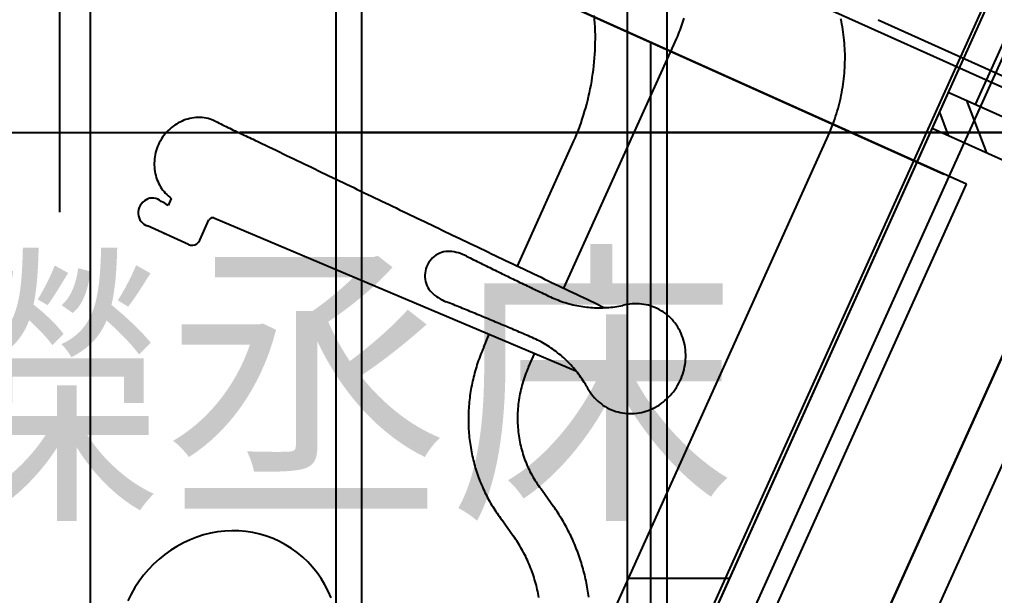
# Model space of a CAD drawing. Header units: metres. Extents: x 10908 to 27249, y 7268 to 22901.
# Drawn here: x 19598.7 to 20093.8, y 11126.3 to 11418.9 of the extents above; entities that cross this region are included whole.
import ezdxf

# ---------------------------------------------------------------- set-up
doc = ezdxf.new("R2010")
doc.units = ezdxf.units.M

msp = doc.modelspace()

# ---------------------------------------------------------------- linework, layer by layer
at = {"layer": '繝繝ｼ繧ｿ 001_1F'}
for p, q in [((18710.47, 8165.04), (23230.56, 18209.68)), ((18912.84, 11917.8), (20572.78, 11170.83)), ((23123.15, 11361.57), (19710.65, 11361.57))]:
    msp.add_line(p, q, dxfattribs=at)
at = {"layer": '繝繝ｼ繧ｿ 001_2F'}
msp.add_line((18841.91, 8457.15), (23230.56, 18209.68), dxfattribs=at)
at = {"layer": '繝繝ｼ繧ｿ 001_R'}
msp.add_line((22724.7, 17085.56), (19772.45, 10525.01), dxfattribs=at)
at = {"layer": '繧ｫ繝槭メ_1F'}
msp.add_line((19356.79, 11660.46), (20068.09, 11340.37), dxfattribs=at)
at = {"layer": '繧ｫ繧ｿ繝ｭ繧ｰ驛ｨ蜩(蜴ｨ謌ｿ險ｭ蛯)_2F'}
for p, q in [((19734.56, 10640.84), (20658.74, 12692.06)), ((19752.16, 10632.69), (20676.97, 12683.84)), ((19890.77, 11418.9), (19890.61, 11420.84)), ((19890.9, 11416.95), (19890.77, 11418.9)), ((19891, 11414.99), (19890.9, 11416.95)), ((19934.89, 11415.43), (19935.25, 11416.45)), ((19935.25, 11416.45), (19935.59, 11417.46)), ((19935.59, 11417.46), (19935.92, 11418.48)), ((19935.92, 11418.48), (19936.24, 11419.5)), ((20016.06, 11417.9), (20015.78, 11419.25)), ((20016.33, 11416.55), (20016.06, 11417.9)), ((20016.57, 11415.19), (20016.33, 11416.55)), ((19891.07, 11413.04), (19891, 11414.99)), ((19891.12, 11411.08), (19891.07, 11413.04)), ((19891.13, 11409.12), (19891.12, 11411.08)), ((19932.94, 11410.45), (19933.35, 11411.43)), ((19933.35, 11411.43), (19933.76, 11412.43)), ((19933.76, 11412.43), (19934.15, 11413.43)), ((19934.15, 11413.43), (19934.53, 11414.43)), ((19934.53, 11414.43), (19934.89, 11415.43)), ((20016.8, 11413.83), (20016.57, 11415.19)), ((20017, 11412.46), (20016.8, 11413.83)), ((20017.18, 11411.09), (20017, 11412.46)), ((20017.35, 11409.71), (20017.18, 11411.09)), ((19875.21, 11282.38), (19932.51, 11409.46)), ((19891.06, 11405.19), (19891.11, 11407.15)), ((19891.11, 11407.15), (19891.13, 11409.12)), ((19932.51, 11409.46), (19932.94, 11410.45)), ((20017.49, 11408.33), (20017.35, 11409.71)), ((20017.61, 11406.95), (20017.49, 11408.33)), ((20017.71, 11405.57), (20017.61, 11406.95)), ((19890.74, 11399.3), (19890.87, 11401.26)), ((19890.87, 11401.26), (19890.98, 11403.22)), ((19890.98, 11403.22), (19891.06, 11405.19)), ((20017.79, 11404.18), (20017.71, 11405.57)), ((20017.85, 11402.79), (20017.79, 11404.18)), ((20017.89, 11401.4), (20017.85, 11402.79)), ((20017.91, 11400), (20017.89, 11401.4)), ((19890.37, 11395.37), (19890.57, 11397.33)), ((19890.57, 11397.33), (19890.74, 11399.3)), ((20017.84, 11395.82), (20017.88, 11397.21)), ((20017.88, 11397.21), (20017.9, 11398.61)), ((20017.9, 11398.61), (20017.91, 11400)), ((19889.59, 11389.5), (19889.88, 11391.45)), ((19889.88, 11391.45), (19890.14, 11393.41)), ((19890.14, 11393.41), (19890.37, 11395.37)), ((20017.45, 11390.23), (20017.58, 11391.63)), ((20017.58, 11391.63), (20017.69, 11393.03)), ((20017.69, 11393.03), (20017.77, 11394.42)), ((20017.77, 11394.42), (20017.84, 11395.82)), ((19888.93, 11385.6), (19889.28, 11387.55)), ((19889.28, 11387.55), (19889.59, 11389.5)), ((20016.74, 11384.67), (20016.95, 11386.06)), ((20016.95, 11386.06), (20017.14, 11387.45)), ((20017.14, 11387.45), (20017.31, 11388.84)), ((20017.31, 11388.84), (20017.45, 11390.23)), ((19887.71, 11379.79), (19888.15, 11381.72)), ((19888.15, 11381.72), (19888.55, 11383.66)), ((19888.55, 11383.66), (19888.93, 11385.6)), ((20015.99, 11380.52), (20016.26, 11381.9)), ((20016.26, 11381.9), (20016.51, 11383.28)), ((20016.51, 11383.28), (20016.74, 11384.67)), ((19886.75, 11375.95), (19887.25, 11377.86)), ((19887.25, 11377.86), (19887.71, 11379.79)), ((20014.71, 11375.04), (20015.06, 11376.4)), ((20015.06, 11376.4), (20015.39, 11377.77)), ((20015.39, 11377.77), (20015.7, 11379.14)), ((20015.7, 11379.14), (20015.99, 11380.52)), ((19885.1, 11370.23), (19885.68, 11372.13)), ((19885.68, 11372.13), (19886.23, 11374.03)), ((19886.23, 11374.03), (19886.75, 11375.95)), ((20013.54, 11370.97), (20013.95, 11372.32)), ((20013.95, 11372.32), (20014.34, 11373.68)), ((20014.34, 11373.68), (20014.71, 11375.04)), ((19679.36, 11366.34), (19678.44, 11365.8)), ((19680.31, 11366.83), (19679.36, 11366.34)), ((19681.27, 11367.28), (19680.31, 11366.83)), ((19682.25, 11367.68), (19681.27, 11367.28)), ((19683.24, 11368.03), (19682.25, 11367.68)), ((19684.25, 11368.34), (19683.24, 11368.03)), ((19685.26, 11368.59), (19684.25, 11368.34)), ((19686.29, 11368.79), (19685.26, 11368.59)), ((19687.32, 11368.95), (19686.29, 11368.79)), ((19688.35, 11369.05), (19687.32, 11368.95)), ((19689.39, 11369.1), (19688.35, 11369.05)), ((19690.42, 11369.1), (19689.39, 11369.1)), ((19691.45, 11369.04), (19690.42, 11369.1)), ((19692.47, 11368.94), (19691.45, 11369.04)), ((19693.48, 11368.78), (19692.47, 11368.94)), ((19694.49, 11368.58), (19693.48, 11368.78)), ((19695.48, 11368.32), (19694.49, 11368.58)), ((19696.45, 11368.01), (19695.48, 11368.32)), ((19697.41, 11367.66), (19696.45, 11368.01)), ((19697.41, 11367.66), (19698.31, 11367.2)), ((19698.31, 11367.2), (19699.2, 11366.75)), ((19699.2, 11366.75), (19700.1, 11366.3)), ((19700.1, 11366.3), (19701, 11365.84)), ((19883.19, 11364.59), (19883.85, 11366.46)), ((19883.85, 11366.46), (19884.49, 11368.34)), ((19884.49, 11368.34), (19885.1, 11370.23)), ((20011.71, 11365.64), (20012.2, 11366.96)), ((20012.2, 11366.96), (20012.67, 11368.29)), ((20012.67, 11368.29), (20013.12, 11369.63)), ((20013.12, 11369.63), (20013.54, 11370.97)), ((19673.47, 11361.69), (19672.75, 11360.87)), ((19674.22, 11362.47), (19673.47, 11361.69)), ((19675.01, 11363.21), (19674.22, 11362.47)), ((19675.82, 11363.92), (19675.01, 11363.21)), ((19676.67, 11364.59), (19675.82, 11363.92)), ((19677.54, 11365.21), (19676.67, 11364.59)), ((19678.44, 11365.8), (19677.54, 11365.21)), ((19701, 11365.84), (19701.9, 11365.4)), ((19701.9, 11365.4), (19702.8, 11364.95)), ((19702.8, 11364.95), (19703.7, 11364.5)), ((19703.7, 11364.5), (19704.6, 11364.06)), ((19704.6, 11364.06), (19705.51, 11363.62)), ((19705.51, 11363.62), (19706.41, 11363.18)), ((19706.41, 11363.18), (19707.31, 11362.74)), ((19707.31, 11362.74), (19708.22, 11362.31)), ((19708.22, 11362.31), (19709.13, 11361.87)), ((19709.13, 11361.87), (19710.03, 11361.44)), ((19710.03, 11361.44), (19710.94, 11361.01)), ((19775.36, 10840.99), (20010.13, 11361.71)), ((19881.77, 11360.88), (19882.5, 11362.73)), ((19882.5, 11362.73), (19883.19, 11364.59)), ((20010.13, 11361.71), (20010.68, 11363.01)), ((20010.68, 11363.01), (20011.2, 11364.32)), ((20011.2, 11364.32), (20011.71, 11365.64)), ((19669.73, 11356.33), (19669.26, 11355.35)), ((19670.26, 11357.29), (19669.73, 11356.33)), ((19670.82, 11358.23), (19670.26, 11357.29)), ((19671.43, 11359.14), (19670.82, 11358.23)), ((19672.07, 11360.02), (19671.43, 11359.14)), ((19672.75, 11360.87), (19672.07, 11360.02)), ((19710.94, 11361.01), (19711.85, 11360.58)), ((19711.85, 11360.58), (19712.76, 11360.16)), ((19712.76, 11360.16), (19713.67, 11359.73)), ((19713.67, 11359.73), (19714.59, 11359.31)), ((19714.59, 11359.31), (19715.5, 11358.89)), ((19715.5, 11358.89), (19716.41, 11358.47)), ((19716.41, 11358.47), (19717.33, 11358.05)), ((19717.33, 11358.05), (19718.24, 11357.64)), ((19718.24, 11357.64), (19720.04, 11356.78)), ((19720.04, 11356.78), (19721.83, 11355.91)), ((19851.59, 11293.65), (19880.25, 11357.21)), ((19880.25, 11357.21), (19881.03, 11359.04)), ((19881.03, 11359.04), (19881.77, 11360.88)), ((19668.14, 11352.32), (19667.86, 11351.28)), ((19668.47, 11353.34), (19668.14, 11352.32)), ((19668.84, 11354.35), (19668.47, 11353.34)), ((19669.26, 11355.35), (19668.84, 11354.35)), ((19669.12, 11355.41), (19669.11, 11355.42)), ((19721.83, 11355.91), (19723.62, 11355.05)), ((19723.62, 11355.05), (19725.41, 11354.18)), ((19725.41, 11354.18), (19727.21, 11353.32)), ((19727.21, 11353.32), (19729, 11352.46)), ((19729, 11352.46), (19730.79, 11351.6)), ((19730.79, 11351.6), (19732.58, 11350.73)), ((19667.21, 11347.04), (19667.17, 11345.98)), ((19667.3, 11348.11), (19667.21, 11347.04)), ((19667.44, 11349.17), (19667.3, 11348.11)), ((19667.63, 11350.23), (19667.44, 11349.17)), ((19667.86, 11351.28), (19667.63, 11350.23)), ((19732.58, 11350.73), (19734.38, 11349.87)), ((19734.38, 11349.87), (19736.17, 11349.01)), ((19736.17, 11349.01), (19737.96, 11348.14)), ((19737.96, 11348.14), (19739.75, 11347.28)), ((19739.75, 11347.28), (19741.55, 11346.42)), ((19741.55, 11346.42), (19743.34, 11345.56)), ((19667.17, 11345.98), (19667.18, 11344.91)), ((19667.18, 11344.91), (19667.23, 11343.85)), ((19667.23, 11343.85), (19667.33, 11342.8)), ((19667.33, 11342.8), (19667.48, 11341.75)), ((19667.48, 11341.75), (19667.68, 11340.72)), ((19743.34, 11345.56), (19745.13, 11344.69)), ((19745.13, 11344.69), (19746.93, 11343.83)), ((19746.93, 11343.83), (19748.72, 11342.97)), ((19748.72, 11342.97), (19750.51, 11342.11)), ((19750.51, 11342.11), (19752.3, 11341.24)), ((19667.68, 11340.72), (19667.92, 11339.7)), ((19667.92, 11339.7), (19668.21, 11338.69)), ((19668.21, 11338.69), (19668.55, 11337.7)), ((19668.55, 11337.7), (19668.93, 11336.74)), ((19668.93, 11336.74), (19669.36, 11335.79)), ((19752.3, 11341.24), (19754.1, 11340.38)), ((19754.1, 11340.38), (19755.89, 11339.52)), ((19755.89, 11339.52), (19757.68, 11338.66)), ((19757.68, 11338.66), (19759.48, 11337.8)), ((19759.48, 11337.8), (19761.27, 11336.94)), ((19761.27, 11336.94), (19763.06, 11336.07)), ((19669.36, 11335.79), (19669.83, 11334.87)), ((19669.83, 11334.87), (19670.34, 11333.98)), ((19670.34, 11333.98), (19670.89, 11333.12)), ((19670.89, 11333.12), (19671.49, 11332.28)), ((19671.49, 11332.28), (19672.12, 11331.48)), ((19763.06, 11336.07), (19764.86, 11335.21)), ((19764.86, 11335.21), (19766.65, 11334.35)), ((19766.65, 11334.35), (19768.44, 11333.49)), ((19768.44, 11333.49), (19770.24, 11332.63)), ((19770.24, 11332.63), (19772.03, 11331.77)), ((19772.03, 11331.77), (19773.82, 11330.91)), ((19662.14, 11326.8), (19661.33, 11326.1)), ((19663.03, 11327.37), (19662.14, 11326.8)), ((19663.99, 11327.8), (19663.03, 11327.37)), ((19664.99, 11328.08), (19663.99, 11327.8)), ((19666.01, 11328.21), (19664.99, 11328.08)), ((19667.03, 11328.17), (19666.01, 11328.21)), ((19668.03, 11327.98), (19667.03, 11328.17)), ((19668.98, 11327.64), (19668.03, 11327.98)), ((19669.87, 11327.14), (19668.98, 11327.64)), ((19670.67, 11326.51), (19669.87, 11327.14)), ((19672.12, 11331.48), (19672.79, 11330.71)), ((19672.79, 11330.71), (19673.49, 11329.98)), ((19673.49, 11329.98), (19674.23, 11329.29)), ((19675.8, 11328.02), (19674.18, 11324.42)), ((19674.23, 11329.29), (19675, 11328.63)), ((19675, 11328.63), (19675.8, 11328.02)), ((19773.82, 11330.91), (19775.62, 11330.04)), ((19775.62, 11330.04), (19777.41, 11329.18)), ((19777.41, 11329.18), (19779.2, 11328.32)), ((19779.2, 11328.32), (19781, 11327.46)), ((19781, 11327.46), (19782.79, 11326.6)), ((19782.79, 11326.6), (19784.59, 11325.74)), ((19659.25, 11322.36), (19659.08, 11321.29)), ((19659.57, 11323.39), (19659.25, 11322.36)), ((19660.03, 11324.38), (19659.57, 11323.39)), ((19660.62, 11325.28), (19660.03, 11324.38)), ((19661.33, 11326.1), (19660.62, 11325.28)), ((19671.59, 11326.06), (19670.67, 11326.51)), ((19672.48, 11325.56), (19671.59, 11326.06)), ((19673.34, 11325.01), (19672.48, 11325.56)), ((19674.18, 11324.42), (19673.34, 11325.01)), ((19784.59, 11325.74), (19786.38, 11324.88)), ((19786.38, 11324.88), (19788.17, 11324.02)), ((19788.17, 11324.02), (19789.97, 11323.16)), ((19789.97, 11323.16), (19791.76, 11322.3)), ((19791.76, 11322.3), (19793.55, 11321.44)), ((19659.08, 11321.29), (19659.06, 11320.22)), ((19659.06, 11320.22), (19659.19, 11319.17)), ((19659.19, 11319.17), (19659.47, 11318.15)), ((19659.47, 11318.15), (19659.9, 11317.2)), ((19659.9, 11317.2), (19660.45, 11316.33)), ((19690.24, 11306.84), (19694.91, 11317.18)), ((19696, 11318.24), (19694.91, 11317.18)), ((19697.44, 11318.23), (19696, 11318.24)), ((19697.44, 11318.24), (19881.25, 11240.5)), ((19793.55, 11321.44), (19795.35, 11320.58)), ((19795.35, 11320.58), (19797.14, 11319.72)), ((19797.14, 11319.72), (19798.94, 11318.86)), ((19798.94, 11318.86), (19800.73, 11318)), ((19800.73, 11318), (19802.52, 11317.14)), ((19802.52, 11317.14), (19804.32, 11316.28)), ((19660.45, 11316.33), (19661.13, 11315.56)), ((19661.13, 11315.56), (19661.91, 11314.92)), ((19661.91, 11314.92), (19662.79, 11314.41)), ((19662.79, 11314.41), (19663.73, 11314.04)), ((19684.61, 11304.62), (19663.73, 11314.04)), ((19804.32, 11316.28), (19806.11, 11315.42)), ((19806.11, 11315.42), (19807.91, 11314.56)), ((19807.91, 11314.56), (19809.7, 11313.7)), ((19809.7, 11313.7), (19811.5, 11312.84)), ((19811.5, 11312.84), (19813.29, 11311.98)), ((19813.29, 11311.98), (19815.08, 11311.12)), ((19672.09, 11310.27), (19672.18, 11310.22)), ((19689.64, 11305.84), (19690.24, 11306.84)), ((19815.08, 11311.12), (19816.88, 11310.26)), ((19816.88, 11310.26), (19818.67, 11309.4)), ((19818.67, 11309.4), (19820.47, 11308.54)), ((19820.47, 11308.54), (19822.26, 11307.68)), ((19822.26, 11307.68), (19824.06, 11306.82)), ((19824.06, 11306.82), (19825.85, 11305.96)), ((19684.61, 11304.62), (19685.64, 11304.26)), ((19685.64, 11304.26), (19686.74, 11304.21)), ((19686.74, 11304.21), (19687.83, 11304.47)), ((19687.83, 11304.47), (19688.82, 11305.03)), ((19688.82, 11305.03), (19689.64, 11305.84)), ((19825.85, 11305.96), (19827.65, 11305.11)), ((19827.65, 11305.11), (19829.44, 11304.25)), ((19829.44, 11304.25), (19831.24, 11303.39)), ((19831.24, 11303.39), (19833.03, 11302.53)), ((19833.03, 11302.53), (19834.82, 11301.67)), ((19807.76, 11297.06), (19807.07, 11296.2)), ((19808.52, 11297.84), (19807.76, 11297.06)), ((19809.34, 11298.56), (19808.52, 11297.84)), ((19810.21, 11299.19), (19809.34, 11298.56)), ((19811.14, 11299.75), (19810.21, 11299.19)), ((19812.1, 11300.21), (19811.14, 11299.75)), ((19813.09, 11300.58), (19812.1, 11300.21)), ((19814.11, 11300.86), (19813.09, 11300.58)), ((19815.15, 11301.04), (19814.11, 11300.86)), ((19816.19, 11301.12), (19815.15, 11301.04)), ((19817.23, 11301.11), (19816.19, 11301.12)), ((19818.25, 11300.99), (19817.23, 11301.11)), ((19819.37, 11300.82), (19818.25, 11300.99)), ((19820.47, 11300.6), (19819.37, 11300.82)), ((19821.56, 11300.32), (19820.47, 11300.6)), ((19822.63, 11299.99), (19821.56, 11300.32)), ((19823.69, 11299.61), (19822.63, 11299.99)), ((19824.73, 11299.19), (19823.69, 11299.61)), ((19825.74, 11298.71), (19824.73, 11299.19)), ((19825.74, 11298.71), (19826.64, 11298.26)), ((19826.64, 11298.26), (19827.54, 11297.81)), ((19827.54, 11297.81), (19828.44, 11297.36)), ((19828.44, 11297.36), (19829.34, 11296.91)), ((19829.34, 11296.91), (19830.25, 11296.46)), ((19834.82, 11301.67), (19836.62, 11300.81)), ((19836.62, 11300.81), (19838.41, 11299.95)), ((19838.41, 11299.95), (19840.21, 11299.1)), ((19840.21, 11299.1), (19842, 11298.24)), ((19842, 11298.24), (19843.8, 11297.38)), ((19843.8, 11297.38), (19845.59, 11296.52)), ((19805.1, 11292.29), (19804.83, 11291.23)), ((19805.47, 11293.33), (19805.1, 11292.29)), ((19805.92, 11294.33), (19805.47, 11293.33)), ((19806.46, 11295.29), (19805.92, 11294.33)), ((19807.07, 11296.2), (19806.46, 11295.29)), ((19830.25, 11296.46), (19831.15, 11296.01)), ((19831.15, 11296.01), (19832.05, 11295.56)), ((19832.05, 11295.56), (19832.95, 11295.12)), ((19832.95, 11295.12), (19833.86, 11294.67)), ((19833.86, 11294.67), (19834.76, 11294.22)), ((19834.76, 11294.22), (19835.66, 11293.78)), ((19835.66, 11293.78), (19836.56, 11293.33)), ((19836.56, 11293.33), (19837.47, 11292.89)), ((19837.47, 11292.89), (19838.37, 11292.44)), ((19838.37, 11292.44), (19839.28, 11292)), ((19839.28, 11292), (19840.18, 11291.55)), ((19845.59, 11296.52), (19847.39, 11295.66)), ((19847.39, 11295.66), (19849.18, 11294.81)), ((19849.18, 11294.81), (19850.98, 11293.95)), ((19850.98, 11293.95), (19852.77, 11293.09)), ((19852.77, 11293.09), (19854.57, 11292.23)), ((19854.57, 11292.23), (19856.36, 11291.38)), ((19804.65, 11290.15), (19804.56, 11289.06)), ((19804.56, 11289.06), (19804.57, 11287.97)), ((19804.57, 11287.97), (19804.67, 11286.89)), ((19804.83, 11291.23), (19804.65, 11290.15)), ((19840.18, 11291.55), (19841.09, 11291.11)), ((19841.09, 11291.11), (19841.99, 11290.67)), ((19841.99, 11290.67), (19842.89, 11290.22)), ((19842.89, 11290.22), (19843.8, 11289.78)), ((19843.8, 11289.78), (19844.71, 11289.34)), ((19844.71, 11289.34), (19845.61, 11288.9)), ((19845.61, 11288.9), (19846.52, 11288.46)), ((19846.52, 11288.46), (19847.42, 11288.02)), ((19847.42, 11288.02), (19848.33, 11287.58)), ((19848.33, 11287.58), (19849.24, 11287.14)), ((19849.24, 11287.14), (19850.14, 11286.7)), ((19856.36, 11291.38), (19858.16, 11290.52)), ((19858.16, 11290.52), (19859.95, 11289.66)), ((19859.95, 11289.66), (19861.75, 11288.8)), ((19861.75, 11288.8), (19863.55, 11287.95)), ((19863.55, 11287.95), (19865.34, 11287.09)), ((19865.34, 11287.09), (19867.14, 11286.23)), ((19804.67, 11286.89), (19804.86, 11285.83)), ((19804.86, 11285.83), (19805.15, 11284.8)), ((19805.15, 11284.8), (19805.53, 11283.81)), ((19805.53, 11283.81), (19806, 11282.86)), ((19806, 11282.86), (19806.55, 11281.97)), ((19850.14, 11286.7), (19851.05, 11286.27)), ((19851.05, 11286.27), (19851.96, 11285.83)), ((19851.96, 11285.83), (19852.86, 11285.39)), ((19852.86, 11285.39), (19853.77, 11284.95)), ((19853.77, 11284.95), (19854.68, 11284.52)), ((19854.68, 11284.52), (19855.59, 11284.08)), ((19855.59, 11284.08), (19856.5, 11283.65)), ((19856.5, 11283.65), (19857.4, 11283.21)), ((19857.4, 11283.21), (19858.31, 11282.78)), ((19858.31, 11282.78), (19859.22, 11282.34)), ((19859.22, 11282.34), (19860.13, 11281.91)), ((19867.14, 11286.23), (19868.93, 11285.37)), ((19868.93, 11285.37), (19870.73, 11284.52)), ((19870.73, 11284.52), (19872.52, 11283.66)), ((19872.52, 11283.66), (19874.32, 11282.8)), ((19874.32, 11282.8), (19876.11, 11281.95)), ((19806.55, 11281.97), (19807.18, 11281.14)), ((19807.18, 11281.14), (19807.88, 11280.37)), ((19807.88, 11280.37), (19808.65, 11279.68)), ((19808.65, 11279.68), (19809.51, 11278.96)), ((19809.51, 11278.96), (19810.41, 11278.28)), ((19810.41, 11278.28), (19811.34, 11277.64)), ((19811.34, 11277.64), (19812.29, 11277.06)), ((19812.29, 11277.06), (19813.27, 11276.52)), ((19860.13, 11281.91), (19861.04, 11281.48)), ((19861.04, 11281.48), (19861.95, 11281.05)), ((19861.95, 11281.05), (19862.86, 11280.61)), ((19862.86, 11280.61), (19863.77, 11280.18)), ((19863.77, 11280.18), (19864.68, 11279.75)), ((19864.68, 11279.75), (19865.59, 11279.32)), ((19865.59, 11279.32), (19866.5, 11278.89)), ((19866.5, 11278.89), (19867.41, 11278.46)), ((19867.41, 11278.46), (19868.32, 11278.03)), ((19868.32, 11278.03), (19869.24, 11277.61)), ((19869.24, 11277.61), (19870.16, 11277.2)), ((19870.16, 11277.2), (19871.09, 11276.81)), ((19876.11, 11281.95), (19877.91, 11281.09)), ((19877.91, 11281.09), (19879.71, 11280.23)), ((19879.71, 11280.23), (19881.5, 11279.38)), ((19881.5, 11279.38), (19883.3, 11278.52)), ((19883.3, 11278.52), (19885.09, 11277.67)), ((19885.09, 11277.67), (19886.89, 11276.81)), ((19813.27, 11276.52), (19814.28, 11276.02)), ((19814.28, 11276.02), (19815.31, 11275.58)), ((19816.25, 11275.2), (19815.31, 11275.58)), ((19817.18, 11274.82), (19816.25, 11275.2)), ((19818.11, 11274.45), (19817.18, 11274.82)), ((19819.05, 11274.07), (19818.11, 11274.45)), ((19819.98, 11273.69), (19819.05, 11274.07)), ((19820.91, 11273.31), (19819.98, 11273.69)), ((19821.85, 11272.93), (19820.91, 11273.31)), ((19822.78, 11272.55), (19821.85, 11272.93)), ((19823.71, 11272.17), (19822.78, 11272.55)), ((19824.64, 11271.79), (19823.71, 11272.17)), ((19871.09, 11276.81), (19872.03, 11276.44)), ((19872.03, 11276.44), (19872.97, 11276.08)), ((19872.97, 11276.08), (19873.92, 11275.74)), ((19873.92, 11275.74), (19874.88, 11275.41)), ((19874.88, 11275.41), (19875.84, 11275.1)), ((19875.84, 11275.1), (19876.81, 11274.81)), ((19876.81, 11274.81), (19877.78, 11274.54)), ((19877.78, 11274.54), (19878.76, 11274.28)), ((19878.76, 11274.28), (19879.74, 11274.04)), ((19879.74, 11274.04), (19880.72, 11273.81)), ((19880.72, 11273.81), (19881.72, 11273.61)), ((19881.72, 11273.61), (19882.71, 11273.42)), ((19882.71, 11273.42), (19883.71, 11273.25)), ((19883.71, 11273.25), (19884.71, 11273.09)), ((19884.71, 11273.09), (19885.71, 11272.95)), ((19885.71, 11272.95), (19886.72, 11272.83)), ((19886.72, 11272.83), (19887.73, 11272.73)), ((19886.89, 11276.81), (19888.68, 11275.95)), ((19887.73, 11272.73), (19888.74, 11272.65)), ((19888.68, 11275.95), (19890.48, 11275.1)), ((19888.74, 11272.65), (19889.76, 11272.58)), ((19889.76, 11272.58), (19890.78, 11272.53)), ((19890.48, 11275.1), (19892.28, 11274.24)), ((19890.78, 11272.53), (19891.79, 11272.5)), ((19891.79, 11272.5), (19892.81, 11272.48)), ((19892.28, 11274.24), (19894.07, 11273.38)), ((19892.81, 11272.48), (19893.83, 11272.48)), ((19893.83, 11272.48), (19894.85, 11272.5)), ((19894.07, 11273.38), (19895.87, 11272.53)), ((19894.85, 11272.5), (19895.87, 11272.54)), ((19895.87, 11272.54), (19896.9, 11272.59)), ((19896.9, 11272.59), (19897.92, 11272.67)), ((19897.92, 11272.67), (19898.94, 11272.75)), ((19898.94, 11272.75), (19899.96, 11272.86)), ((19899.96, 11272.86), (19900.98, 11272.99)), ((19900.98, 11272.99), (19902, 11273.13)), ((19902, 11273.13), (19903.01, 11273.29)), ((19903.01, 11273.29), (19904.03, 11273.46)), ((19904.03, 11273.46), (19905.04, 11273.66)), ((19906.22, 11273.94), (19905.04, 11273.66)), ((19907.4, 11274.17), (19906.22, 11273.94)), ((19908.59, 11274.35), (19907.4, 11274.17)), ((19909.79, 11274.47), (19908.59, 11274.35)), ((19910.99, 11274.53), (19909.79, 11274.47)), ((19912.18, 11274.54), (19910.99, 11274.53)), ((19913.37, 11274.49), (19912.18, 11274.54)), ((19914.56, 11274.38), (19913.37, 11274.49)), ((19915.73, 11274.22), (19914.56, 11274.38)), ((19916.9, 11274.01), (19915.73, 11274.22)), ((19918.05, 11273.74), (19916.9, 11274.01)), ((19919.19, 11273.41), (19918.05, 11273.74)), ((19920.31, 11273.03), (19919.19, 11273.41)), ((19921.41, 11272.6), (19920.31, 11273.03)), ((19922.49, 11272.11), (19921.41, 11272.6)), ((19923.54, 11271.57), (19922.49, 11272.11)), ((19825.58, 11271.41), (19824.64, 11271.79)), ((19826.51, 11271.03), (19825.58, 11271.41)), ((19827.44, 11270.64), (19826.51, 11271.03)), ((19828.37, 11270.26), (19827.44, 11270.64)), ((19829.3, 11269.88), (19828.37, 11270.26)), ((19830.23, 11269.49), (19829.3, 11269.88)), ((19831.17, 11269.11), (19830.23, 11269.49)), ((19832.1, 11268.72), (19831.17, 11269.11)), ((19833.03, 11268.34), (19832.1, 11268.72)), ((19833.96, 11267.95), (19833.03, 11268.34)), ((19834.89, 11267.57), (19833.96, 11267.95)), ((19835.82, 11267.18), (19834.89, 11267.57)), ((19836.75, 11266.79), (19835.82, 11267.18)), ((19924.57, 11270.99), (19923.54, 11271.57)), ((19925.56, 11270.35), (19924.57, 11270.99)), ((19926.53, 11269.67), (19925.56, 11270.35)), ((19927.47, 11268.94), (19926.53, 11269.67)), ((19928.37, 11268.16), (19927.47, 11268.94)), ((19929.23, 11267.34), (19928.37, 11268.16)), ((19930.06, 11266.48), (19929.23, 11267.34)), ((19837.68, 11266.41), (19836.75, 11266.79)), ((19838.61, 11266.02), (19837.68, 11266.41)), ((19839.54, 11265.63), (19838.61, 11266.02)), ((19840.46, 11265.24), (19839.54, 11265.63)), ((19841.39, 11264.85), (19840.46, 11265.24)), ((19842.32, 11264.46), (19841.39, 11264.85)), ((19843.25, 11264.07), (19842.32, 11264.46)), ((19844.18, 11263.68), (19843.25, 11264.07)), ((19845.11, 11263.29), (19844.18, 11263.68)), ((19846.03, 11262.89), (19845.11, 11263.29)), ((19846.96, 11262.5), (19846.03, 11262.89)), ((19847.89, 11262.11), (19846.96, 11262.5)), ((19930.84, 11265.58), (19930.06, 11266.48)), ((19931.59, 11264.64), (19930.84, 11265.58)), ((19932.29, 11263.67), (19931.59, 11264.64)), ((19932.95, 11262.66), (19932.29, 11263.67)), ((19933.56, 11261.62), (19932.95, 11262.66)), ((19834.47, 11252.48), (19837.23, 11259.11)), ((19848.82, 11261.71), (19847.89, 11262.11)), ((19849.74, 11261.32), (19848.82, 11261.71)), ((19850.67, 11260.93), (19849.74, 11261.32)), ((19851.6, 11260.53), (19850.67, 11260.93)), ((19852.52, 11260.14), (19851.6, 11260.53)), ((19853.45, 11259.74), (19852.52, 11260.14)), ((19854.38, 11259.34), (19853.45, 11259.74)), ((19855.3, 11258.95), (19854.38, 11259.34)), ((19856.23, 11258.55), (19855.3, 11258.95)), ((19857.15, 11258.15), (19856.23, 11258.55)), ((19858.08, 11257.75), (19857.15, 11258.15)), ((19859, 11257.35), (19858.08, 11257.75)), ((19859.93, 11256.95), (19859, 11257.35)), ((19934.13, 11260.55), (19933.56, 11261.62)), ((19934.64, 11259.45), (19934.13, 11260.55)), ((19935.11, 11258.32), (19934.64, 11259.45)), ((19935.53, 11257.17), (19935.11, 11258.32)), ((19834.47, 11252.48), (19834.04, 11251.49)), ((19860.84, 11256.53), (19859.93, 11256.95)), ((19861.75, 11256.09), (19860.84, 11256.53)), ((19862.65, 11255.63), (19861.75, 11256.09)), ((19863.54, 11255.16), (19862.65, 11255.63)), ((19864.43, 11254.68), (19863.54, 11255.16)), ((19865.31, 11254.18), (19864.43, 11254.68)), ((19866.17, 11253.66), (19865.31, 11254.18)), ((19867.03, 11253.13), (19866.17, 11253.66)), ((19867.88, 11252.58), (19867.03, 11253.13)), ((19868.72, 11252.02), (19867.88, 11252.58)), ((19935.9, 11256), (19935.53, 11257.17)), ((19936.22, 11254.82), (19935.9, 11256)), ((19936.48, 11253.61), (19936.22, 11254.82)), ((19936.69, 11252.39), (19936.48, 11253.61)), ((19936.85, 11251.16), (19936.69, 11252.39)), ((19832.44, 11247.51), (19832.07, 11246.5)), ((19832.82, 11248.51), (19832.44, 11247.51)), ((19833.22, 11249.51), (19832.82, 11248.51)), ((19833.62, 11250.51), (19833.22, 11249.51)), ((19834.04, 11251.49), (19833.62, 11250.51)), ((19857.12, 11242.26), (19860.32, 11249.35)), ((19869.55, 11251.45), (19868.72, 11252.02)), ((19870.37, 11250.85), (19869.55, 11251.45)), ((19871.18, 11250.25), (19870.37, 11250.85)), ((19871.98, 11249.63), (19871.18, 11250.25)), ((19872.77, 11249), (19871.98, 11249.63)), ((19873.55, 11248.35), (19872.77, 11249)), ((19874.32, 11247.69), (19873.55, 11248.35)), ((19875.08, 11247.01), (19874.32, 11247.69)), ((19936.96, 11249.92), (19936.85, 11251.16)), ((19936.95, 11246.17), (19937.01, 11247.42)), ((19937.01, 11248.67), (19936.96, 11249.92)), ((19937.01, 11247.42), (19937.01, 11248.67)), ((19830.7, 11242.44), (19830.39, 11241.41)), ((19831.03, 11243.46), (19830.7, 11242.44)), ((19831.36, 11244.48), (19831.03, 11243.46)), ((19831.71, 11245.49), (19831.36, 11244.48)), ((19832.07, 11246.5), (19831.71, 11245.49)), ((19875.82, 11246.32), (19875.08, 11247.01)), ((19876.56, 11245.62), (19875.82, 11246.32)), ((19877.28, 11244.9), (19876.56, 11245.62)), ((19877.99, 11244.17), (19877.28, 11244.9)), ((19878.69, 11243.43), (19877.99, 11244.17)), ((19879.38, 11242.68), (19878.69, 11243.43)), ((19880.05, 11241.91), (19879.38, 11242.68)), ((19936.2, 11241.2), (19936.47, 11242.43)), ((19936.47, 11242.43), (19936.68, 11243.67)), ((19936.68, 11243.67), (19936.85, 11244.92)), ((19936.85, 11244.92), (19936.95, 11246.17)), ((19829.53, 11238.31), (19829.27, 11237.27)), ((19829.81, 11239.35), (19829.53, 11238.31)), ((19830.1, 11240.38), (19829.81, 11239.35)), ((19830.39, 11241.41), (19830.1, 11240.38)), ((19855.5, 11238.23), (19855.13, 11237.2)), ((19855.88, 11239.25), (19855.5, 11238.23)), ((19856.28, 11240.26), (19855.88, 11239.25)), ((19856.69, 11241.26), (19856.28, 11240.26)), ((19857.12, 11242.26), (19856.69, 11241.26)), ((19880.71, 11241.14), (19880.05, 11241.91)), ((19881.36, 11240.35), (19880.71, 11241.14)), ((19882, 11239.54), (19881.36, 11240.35)), ((19882.62, 11238.73), (19882, 11239.54)), ((19883.23, 11237.91), (19882.62, 11238.73)), ((19883.82, 11237.07), (19883.23, 11237.91)), ((19934.62, 11236.4), (19935.09, 11237.57)), ((19935.09, 11237.57), (19935.51, 11238.76)), ((19935.51, 11238.76), (19935.88, 11239.97)), ((19935.88, 11239.97), (19936.2, 11241.2)), ((19828.35, 11233.09), (19828.15, 11232.04)), ((19828.56, 11234.14), (19828.35, 11233.09)), ((19828.79, 11235.19), (19828.56, 11234.14)), ((19829.02, 11236.23), (19828.79, 11235.19)), ((19829.27, 11237.27), (19829.02, 11236.23)), ((19853.85, 11233.05), (19853.57, 11232)), ((19854.14, 11234.09), (19853.85, 11233.05)), ((19854.45, 11235.14), (19854.14, 11234.09)), ((19854.78, 11236.17), (19854.45, 11235.14)), ((19855.13, 11237.2), (19854.78, 11236.17)), ((19884.4, 11236.23), (19883.82, 11237.07)), ((19884.97, 11235.37), (19884.4, 11236.23)), ((19885.52, 11234.5), (19884.97, 11235.37)), ((19886.06, 11233.62), (19885.52, 11234.5)), ((19886.59, 11232.74), (19886.06, 11233.62)), ((19886.59, 11232.74), (19887.16, 11231.67)), ((19932.25, 11231.93), (19932.91, 11233)), ((19932.91, 11233), (19933.53, 11234.11)), ((19933.53, 11234.11), (19934.1, 11235.24)), ((19934.1, 11235.24), (19934.62, 11236.4)), ((19827.47, 11227.83), (19827.34, 11226.77)), ((19827.62, 11228.88), (19827.47, 11227.83)), ((19827.79, 11229.94), (19827.62, 11228.88)), ((19827.96, 11230.99), (19827.79, 11229.94)), ((19828.15, 11232.04), (19827.96, 11230.99)), ((19852.65, 11227.76), (19852.46, 11226.69)), ((19852.85, 11228.82), (19852.65, 11227.76)), ((19853.07, 11229.89), (19852.85, 11228.82)), ((19853.31, 11230.94), (19853.07, 11229.89)), ((19853.57, 11232), (19853.31, 11230.94)), ((19887.16, 11231.67), (19887.77, 11230.62)), ((19887.77, 11230.62), (19888.43, 11229.62)), ((19888.43, 11229.62), (19889.13, 11228.64)), ((19889.13, 11228.64), (19889.87, 11227.7)), ((19889.87, 11227.7), (19890.66, 11226.8)), ((19928.32, 11227.02), (19929.19, 11227.93)), ((19929.19, 11227.93), (19930.01, 11228.88)), ((19930.01, 11228.88), (19930.8, 11229.86)), ((19930.8, 11229.86), (19931.55, 11230.88)), ((19931.55, 11230.88), (19932.25, 11231.93)), ((19827, 11223.59), (19826.91, 11222.53)), ((19827.1, 11224.65), (19827, 11223.59)), ((19827.21, 11225.71), (19827.1, 11224.65)), ((19827.34, 11226.77), (19827.21, 11225.71)), ((19852.01, 11223.48), (19851.9, 11222.4)), ((19852.14, 11224.55), (19852.01, 11223.48)), ((19852.29, 11225.62), (19852.14, 11224.55)), ((19852.46, 11226.69), (19852.29, 11225.62)), ((19890.66, 11226.8), (19891.48, 11225.94)), ((19891.48, 11225.94), (19892.35, 11225.12)), ((19892.35, 11225.12), (19893.25, 11224.35)), ((19893.25, 11224.35), (19894.18, 11223.62)), ((19894.18, 11223.62), (19895.15, 11222.93)), ((19895.15, 11222.93), (19896.15, 11222.3)), ((19922.43, 11222.45), (19923.49, 11223.1)), ((19923.49, 11223.1), (19924.51, 11223.79)), ((19924.51, 11223.79), (19925.51, 11224.53)), ((19925.51, 11224.53), (19926.48, 11225.32)), ((19926.48, 11225.32), (19927.42, 11226.15)), ((19927.42, 11226.15), (19928.32, 11227.02)), ((19826.69, 11218.28), (19826.67, 11217.22)), ((19826.73, 11219.34), (19826.69, 11218.28)), ((19826.78, 11220.4), (19826.73, 11219.34)), ((19826.84, 11221.47), (19826.78, 11220.4)), ((19826.91, 11222.53), (19826.84, 11221.47)), ((19851.63, 11218.1), (19851.61, 11217.02)), ((19851.67, 11219.18), (19851.63, 11218.1)), ((19851.73, 11220.25), (19851.67, 11219.18)), ((19851.8, 11221.33), (19851.73, 11220.25)), ((19851.9, 11222.4), (19851.8, 11221.33)), ((19896.15, 11222.3), (19897.17, 11221.71)), ((19897.17, 11221.71), (19898.22, 11221.17)), ((19898.22, 11221.17), (19899.3, 11220.69)), ((19899.3, 11220.69), (19900.4, 11220.25)), ((19900.4, 11220.25), (19901.52, 11219.87)), ((19901.52, 11219.87), (19902.66, 11219.55)), ((19902.66, 11219.55), (19903.81, 11219.27)), ((19903.81, 11219.27), (19904.98, 11219.06)), ((19904.98, 11219.06), (19906.15, 11218.9)), ((19906.15, 11218.9), (19907.34, 11218.79)), ((19907.34, 11218.79), (19908.53, 11218.74)), ((19908.53, 11218.74), (19909.73, 11218.75)), ((19909.73, 11218.75), (19910.92, 11218.81)), ((19910.92, 11218.81), (19912.12, 11218.93)), ((19912.12, 11218.93), (19913.31, 11219.1)), ((19913.31, 11219.1), (19914.5, 11219.33)), ((19914.5, 11219.33), (19915.67, 11219.62)), ((19915.67, 11219.62), (19916.84, 11219.96)), ((19916.84, 11219.96), (19917.99, 11220.35)), ((19917.99, 11220.35), (19919.13, 11220.8)), ((19919.13, 11220.8), (19920.25, 11221.3)), ((19920.25, 11221.3), (19921.35, 11221.85)), ((19921.35, 11221.85), (19922.43, 11222.45)), ((19826.67, 11217.22), (19826.66, 11216.16)), ((19826.66, 11216.16), (19826.66, 11215.1)), ((19826.66, 11215.1), (19826.67, 11214.04)), ((19826.67, 11214.04), (19826.7, 11212.98)), ((19826.7, 11212.98), (19826.74, 11211.92)), ((19851.61, 11217.02), (19851.61, 11215.95)), ((19851.61, 11215.95), (19851.62, 11214.88)), ((19851.62, 11214.88), (19851.66, 11213.8)), ((19851.66, 11213.8), (19851.71, 11212.73)), ((19851.71, 11212.73), (19851.78, 11211.66)), ((19826.74, 11211.92), (19826.79, 11210.87)), ((19826.79, 11210.87), (19826.86, 11209.81)), ((19826.86, 11209.81), (19826.94, 11208.76)), ((19826.94, 11208.76), (19827.03, 11207.71)), ((19851.78, 11211.66), (19851.87, 11210.6)), ((19851.87, 11210.6), (19851.98, 11209.53)), ((19851.98, 11209.53), (19852.11, 11208.47)), ((19852.11, 11208.47), (19852.25, 11207.42)), ((19827.03, 11207.71), (19827.13, 11206.66)), ((19827.13, 11206.66), (19827.25, 11205.61)), ((19827.25, 11205.61), (19827.38, 11204.57)), ((19827.38, 11204.57), (19827.52, 11203.52)), ((19827.52, 11203.52), (19827.67, 11202.48)), ((19852.25, 11207.42), (19852.42, 11206.37)), ((19852.42, 11206.37), (19852.6, 11205.32)), ((19852.6, 11205.32), (19852.8, 11204.27)), ((19852.8, 11204.27), (19853.02, 11203.24)), ((19853.02, 11203.24), (19853.25, 11202.2)), ((19827.67, 11202.48), (19827.84, 11201.45)), ((19827.84, 11201.45), (19828.02, 11200.41)), ((19828.02, 11200.41), (19828.21, 11199.38)), ((19828.21, 11199.38), (19828.41, 11198.36)), ((19828.41, 11198.36), (19828.63, 11197.33)), ((19853.25, 11202.2), (19853.51, 11201.17)), ((19853.51, 11201.17), (19853.78, 11200.15)), ((19853.78, 11200.15), (19854.07, 11199.14)), ((19854.07, 11199.14), (19854.38, 11198.13)), ((19854.38, 11198.13), (19854.7, 11197.13)), ((19828.63, 11197.33), (19828.86, 11196.31)), ((19828.86, 11196.31), (19829.1, 11195.29)), ((19829.1, 11195.29), (19829.35, 11194.28)), ((19829.35, 11194.28), (19829.62, 11193.27)), ((19829.62, 11193.27), (19829.9, 11192.27)), ((19854.7, 11197.13), (19855.04, 11196.13)), ((19855.04, 11196.13), (19855.4, 11195.14)), ((19855.4, 11195.14), (19855.78, 11194.16)), ((19855.78, 11194.16), (19856.17, 11193.19)), ((19856.17, 11193.19), (19856.59, 11192.23)), ((19829.9, 11192.27), (19830.19, 11191.27)), ((19830.19, 11191.27), (19830.49, 11190.27)), ((19830.49, 11190.27), (19830.8, 11189.28)), ((19830.8, 11189.28), (19831.13, 11188.29)), ((19831.13, 11188.29), (19831.47, 11187.31)), ((19856.59, 11192.23), (19857.01, 11191.27)), ((19857.01, 11191.27), (19857.46, 11190.33)), ((19857.46, 11190.33), (19857.92, 11189.39)), ((19857.92, 11189.39), (19858.4, 11188.47)), ((19858.4, 11188.47), (19858.89, 11187.55)), ((19831.47, 11187.31), (19831.82, 11186.34)), ((19831.82, 11186.34), (19832.18, 11185.37)), ((19832.18, 11185.37), (19832.55, 11184.4)), ((19832.55, 11184.4), (19832.94, 11183.44)), ((19832.94, 11183.44), (19833.34, 11182.49)), ((19858.89, 11187.55), (19859.4, 11186.65)), ((19859.4, 11186.65), (19859.93, 11185.75)), ((19859.93, 11185.75), (19860.47, 11184.87)), ((19860.47, 11184.87), (19861.03, 11184)), ((19861.03, 11184), (19861.6, 11183.13)), ((19861.6, 11183.13), (19862.19, 11182.28)), ((19833.34, 11182.49), (19833.75, 11181.54)), ((19833.75, 11181.54), (19834.17, 11180.6)), ((19834.17, 11180.6), (19834.6, 11179.66)), ((19834.6, 11179.66), (19835.05, 11178.73)), ((19835.05, 11178.73), (19835.5, 11177.81)), ((19862.19, 11182.28), (19862.8, 11181.45)), ((19862.8, 11181.45), (19863.41, 11180.62)), ((19863.41, 11180.62), (19864.05, 11179.81)), ((19864.05, 11179.81), (19869.92, 11171.48)), ((19835.5, 11177.81), (19835.97, 11176.89)), ((19835.97, 11176.89), (19836.45, 11175.98)), ((19836.45, 11175.98), (19836.93, 11175.08)), ((19836.93, 11175.08), (19837.43, 11174.19)), ((19837.43, 11174.19), (19837.95, 11173.3)), ((19837.95, 11173.3), (19838.47, 11172.42)), ((19838.47, 11172.42), (19839, 11171.54)), ((19839, 11171.54), (19839.55, 11170.68)), ((19839.55, 11170.68), (19840.1, 11169.82)), ((19840.1, 11169.82), (19840.66, 11168.97)), ((19840.66, 11168.97), (19841.24, 11168.13)), ((19841.24, 11168.13), (19841.83, 11167.29)), ((19870.51, 11170.65), (19869.92, 11171.48)), ((19871.09, 11169.8), (19870.51, 11170.65)), ((19871.66, 11168.96), (19871.09, 11169.8)), ((19872.23, 11168.1), (19871.66, 11168.96)), ((19841.83, 11167.29), (19842.42, 11166.47)), ((19842.42, 11166.47), (19843.03, 11165.65)), ((19843.03, 11165.65), (19843.65, 11164.84)), ((19843.58, 11164.99), (19849.45, 11156.66)), ((19843.65, 11164.84), (19844.27, 11164.04)), ((19872.79, 11167.24), (19872.23, 11168.1)), ((19873.34, 11166.37), (19872.79, 11167.24)), ((19873.87, 11165.5), (19873.34, 11166.37)), ((19874.41, 11164.61), (19873.87, 11165.5)), ((19874.93, 11163.73), (19874.41, 11164.61)), ((19875.44, 11162.83), (19874.93, 11163.73)), ((19699.36, 11158.62), (19695.79, 11157.97)), ((19702.96, 11159.03), (19699.36, 11158.62)), ((19706.56, 11159.2), (19702.96, 11159.03)), ((19710.16, 11159.14), (19706.56, 11159.2)), ((19713.73, 11158.83), (19710.16, 11159.14)), ((19717.26, 11158.29), (19713.73, 11158.83)), ((19720.74, 11157.51), (19717.26, 11158.29)), ((19875.94, 11161.94), (19875.44, 11162.83)), ((19876.44, 11161.03), (19875.94, 11161.94)), ((19876.92, 11160.12), (19876.44, 11161.03)), ((19877.4, 11159.2), (19876.92, 11160.12)), ((19877.86, 11158.28), (19877.4, 11159.2)), ((19878.32, 11157.36), (19877.86, 11158.28)), ((19685.32, 11154.63), (19681.97, 11153.07)), ((19688.75, 11155.97), (19685.32, 11154.63)), ((19692.25, 11157.09), (19688.75, 11155.97)), ((19695.79, 11157.97), (19692.25, 11157.09)), ((19724.16, 11156.5), (19720.74, 11157.51)), ((19727.5, 11155.26), (19724.16, 11156.5)), ((19730.74, 11153.8), (19727.5, 11155.26)), ((19733.88, 11152.12), (19730.74, 11153.8)), ((19850.04, 11155.83), (19849.45, 11156.66)), ((19850.62, 11154.98), (19850.04, 11155.83)), ((19851.18, 11154.13), (19850.62, 11154.98)), ((19851.74, 11153.26), (19851.18, 11154.13)), ((19878.77, 11156.42), (19878.32, 11157.36)), ((19879.21, 11155.49), (19878.77, 11156.42)), ((19879.64, 11154.54), (19879.21, 11155.49)), ((19880.06, 11153.6), (19879.64, 11154.54)), ((19880.47, 11152.64), (19880.06, 11153.6)), ((19675.55, 11149.31), (19672.51, 11147.13)), ((19678.71, 11151.3), (19675.55, 11149.31)), ((19681.97, 11153.07), (19678.71, 11151.3)), ((19736.9, 11150.23), (19733.88, 11152.12)), ((19739.79, 11148.13), (19736.9, 11150.23)), ((19852.28, 11152.39), (19851.74, 11153.26)), ((19852.81, 11151.51), (19852.28, 11152.39)), ((19853.33, 11150.63), (19852.81, 11151.51)), ((19853.84, 11149.73), (19853.33, 11150.63)), ((19854.34, 11148.83), (19853.84, 11149.73)), ((19854.82, 11147.92), (19854.34, 11148.83)), ((19880.87, 11151.69), (19880.47, 11152.64)), ((19881.26, 11150.72), (19880.87, 11151.69)), ((19881.64, 11149.76), (19881.26, 11150.72)), ((19882.01, 11148.78), (19881.64, 11149.76)), ((19882.38, 11147.81), (19882.01, 11148.78)), ((19669.59, 11144.76), (19666.82, 11142.2)), ((19672.51, 11147.13), (19669.59, 11144.76)), ((19742.54, 11145.84), (19739.79, 11148.13)), ((19745.13, 11143.37), (19742.54, 11145.84)), ((19747.56, 11140.72), (19745.13, 11143.37)), ((19855.3, 11147), (19854.82, 11147.92)), ((19855.76, 11146.08), (19855.3, 11147)), ((19856.2, 11145.15), (19855.76, 11146.08)), ((19856.64, 11144.21), (19856.2, 11145.15)), ((19857.07, 11143.26), (19856.64, 11144.21)), ((19882.73, 11146.83), (19882.38, 11147.81)), ((19883.07, 11145.84), (19882.73, 11146.83)), ((19883.4, 11144.85), (19883.07, 11145.84)), ((19883.73, 11143.86), (19883.4, 11144.85)), ((19884.04, 11142.86), (19883.73, 11143.86)), ((19664.2, 11139.48), (19661.74, 11136.59)), ((19666.82, 11142.2), (19664.2, 11139.48)), ((19749.81, 11137.9), (19747.56, 11140.72)), ((19857.48, 11142.31), (19857.07, 11143.26)), ((19857.88, 11141.35), (19857.48, 11142.31)), ((19858.26, 11140.39), (19857.88, 11141.35)), ((19858.64, 11139.42), (19858.26, 11140.39)), ((19859, 11138.44), (19858.64, 11139.42)), ((19859.35, 11137.46), (19859, 11138.44)), ((19884.34, 11141.86), (19884.04, 11142.86)), ((19884.64, 11140.86), (19884.34, 11141.86)), ((19884.92, 11139.85), (19884.64, 11140.86)), ((19885.19, 11138.84), (19884.92, 11139.85)), ((19885.46, 11137.83), (19885.19, 11138.84)), ((19659.45, 11133.56), (19657.35, 11130.39)), ((19661.74, 11136.59), (19659.45, 11133.56)), ((19751.89, 11134.94), (19749.81, 11137.9)), ((19753.77, 11131.83), (19751.89, 11134.94)), ((19859.68, 11136.47), (19859.35, 11137.46)), ((19860, 11135.48), (19859.68, 11136.47)), ((19860.31, 11134.48), (19860, 11135.48)), ((19860.61, 11133.48), (19860.31, 11134.48)), ((19860.9, 11132.48), (19860.61, 11133.48)), ((19885.71, 11136.81), (19885.46, 11137.83)), ((19885.95, 11135.79), (19885.71, 11136.81)), ((19886.18, 11134.76), (19885.95, 11135.79)), ((19886.41, 11133.73), (19886.18, 11134.76)), ((19886.62, 11132.7), (19886.41, 11133.73)), ((19657.35, 11130.39), (19655.43, 11127.1)), ((19755.45, 11128.59), (19753.77, 11131.83)), ((19756.93, 11125.23), (19755.45, 11128.59)), ((19861.17, 11131.46), (19860.9, 11132.48)), ((19861.42, 11130.45), (19861.17, 11131.46)), ((19861.67, 11129.43), (19861.42, 11130.45)), ((19861.9, 11128.4), (19861.67, 11129.43)), ((19886.82, 11131.67), (19886.62, 11132.7)), ((19887.01, 11130.64), (19886.82, 11131.67)), ((19887.19, 11129.6), (19887.01, 11130.64)), ((19887.37, 11128.56), (19887.19, 11129.6)), ((19887.53, 11127.51), (19887.37, 11128.56)), ((19655.43, 11127.1), (19653.71, 11123.7)), ((19862.12, 11127.38), (19861.9, 11128.4)), ((19862.32, 11126.34), (19862.12, 11127.38)), ((19862.51, 11125.31), (19862.32, 11126.34)), ((19887.68, 11126.47), (19887.53, 11127.51)), ((19887.82, 11125.42), (19887.68, 11126.47))]:
    msp.add_line(p, q, dxfattribs=at)
at = {"layer": '蜀螢∽ｻ穂ｸ_2F'}
msp.add_line((20671.38, 12681.02), (20083.99, 11375.71), dxfattribs=at)
at = {"layer": '蟒ｺ蜈ｷ(驥大ｱ樒ｪ)_1F'}
for p, q in [((20219.63, 11713.69), (19936.48, 11084.47)), ((20313.11, 11671.63), (20029.96, 11042.41)), ((20372.15, 11266.74), (20034.74, 11418.57))]:
    msp.add_line(p, q, dxfattribs=at)
at = {"layer": '蟒ｺ蜈ｷ(驥大ｱ樒ｪ)_2F'}
for p, q in [((20070.31, 11381.87), (20062.11, 11363.63)), ((20163.79, 11339.81), (20070.31, 11381.87)), ((20079.63, 11377.67), (20089.67, 11351.23)), ((20065.8, 11371.85), (20070.32, 11359.93)), ((20062.11, 11363.63), (19778.95, 10734.4)), ((20062.11, 11363.63), (20155.58, 11321.57)), ((20155.58, 11321.57), (19872.43, 10692.34))]:
    msp.add_line(p, q, dxfattribs=at)
at = {"layer": '蠎贋ｻ穂ｸ_1F'}
for p, q in [((19619.06, 11542.43), (19619.06, 11321.03)), ((19919.06, 11407.43), (19919.06, 11009.19)), ((19959.22, 11135.01), (19908.07, 11135.01))]:
    msp.add_line(p, q, dxfattribs=at)
at = {"layer": '豌ｴ蟷ｳ髱｢_1F'}
for p, q in [((20079.49, 11335.24), (19345.39, 11665.58)), ((19873.51, 10877.51), (20079.49, 11335.24))]:
    msp.add_line(p, q, dxfattribs=at)
at = {"layer": '騾壹ｊ闃ｯ_1F'}
for p, q in [((19634.74, 9325.02), (19634.74, 22205.02)), ((19759.46, 10010), (19759.46, 22205)), ((19772.49, 9858.33), (19772.49, 22205)), ((19907.48, 10010), (19907.48, 22205.01)), ((19927.51, 9858.33), (19927.51, 22205.01)), ((19544.82, 10019.09), (22035.98, 15555)), ((13514.73, 11361.57), (24358.08, 11361.57))]:
    msp.add_line(p, q, dxfattribs=at)
at = {"layer": '騾壹ｊ闃ｯ_2F'}
for p, q in [((19634.74, 9325.02), (19634.74, 22205.02)), ((19759.46, 10010), (19759.46, 22205)), ((19772.49, 9858.33), (19772.49, 22205)), ((19907.48, 10010), (19907.48, 22205.01)), ((19927.51, 9858.33), (19927.51, 22205.01)), ((19544.82, 10019.09), (22035.98, 15555)), ((13514.73, 11361.57), (24358.08, 11361.57))]:
    msp.add_line(p, q, dxfattribs=at)
at = {"layer": '騾壹ｊ闃ｯ_R'}
for p, q in [((19634.74, 9325.02), (19634.74, 22205.02)), ((19759.46, 10010), (19759.46, 22205)), ((19772.49, 9858.33), (19772.49, 22205)), ((19907.48, 10010), (19907.48, 22205.01)), ((19927.51, 9858.33), (19927.51, 22205.01)), ((19544.82, 10019.09), (22035.98, 15555)), ((13514.73, 11361.57), (24358.08, 11361.57))]:
    msp.add_line(p, q, dxfattribs=at)

# ---------------------------------------------------------------- texts
at = {"layer": '繝繝ｼ繧ｿ 001_1F'}
msp.add_text('蠑丞床', height=112, dxfattribs=at).set_placement((19525.91, 11176.49))
at = {"layer": '驛ｨ螻_1F'}
msp.add_text('ｼCH 2,900ｼ', height=112, dxfattribs=at).set_placement((18526.19, 11230.47))

doc.saveas('drawing.dxf')
